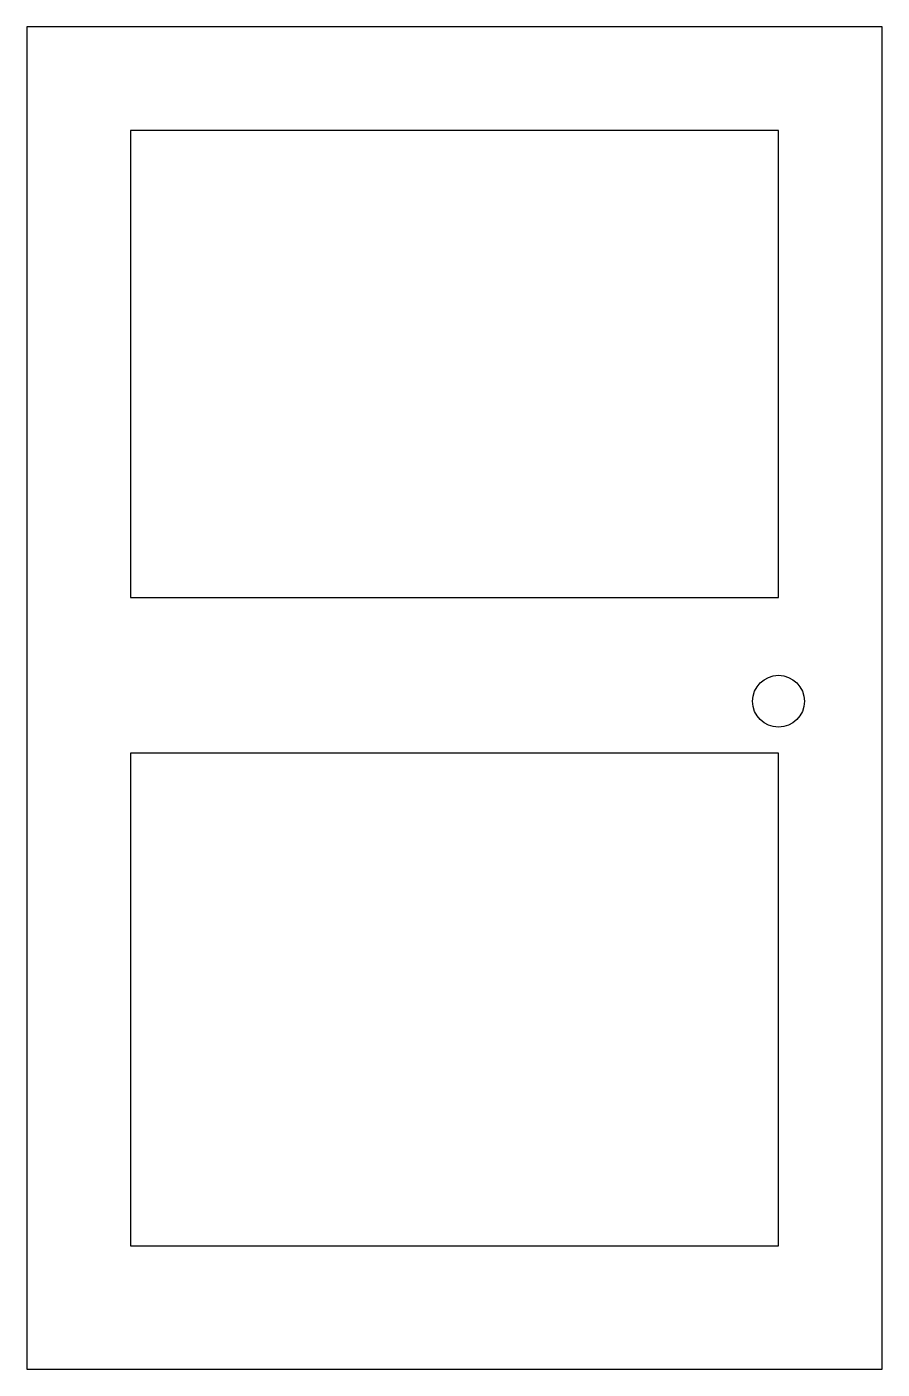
# Model space of a CAD drawing. Header units: millimetres. Extents: x 0 to 66, y 0 to 104.
import ezdxf

# ---------------------------------------------------------------- set-up
doc = ezdxf.new("R2010")
doc.units = ezdxf.units.MM
doc.layers.add('CUT', color=1, linetype='Continuous')
doc.layers.add('ENGRAVE', color=5, linetype='Continuous')

msp = doc.modelspace()

# ---------------------------------------------------------------- linework, layer by layer
at = {"layer": 'CUT'}
msp.add_lwpolyline([(66, 0), (66, 103.5), (0, 103.5), (0, 0)], close=True, dxfattribs=at)
msp.add_circle((58, 51.5), 2, dxfattribs=at)
at = {"layer": 'ENGRAVE'}
for points in [[(58, 59.5), (58, 95.5), (8, 95.5), (8, 59.5)], [(58, 9.5), (58, 47.5), (8, 47.5), (8, 9.5)]]:
    msp.add_lwpolyline(points, close=True, dxfattribs=at)

doc.saveas('drawing.dxf')
